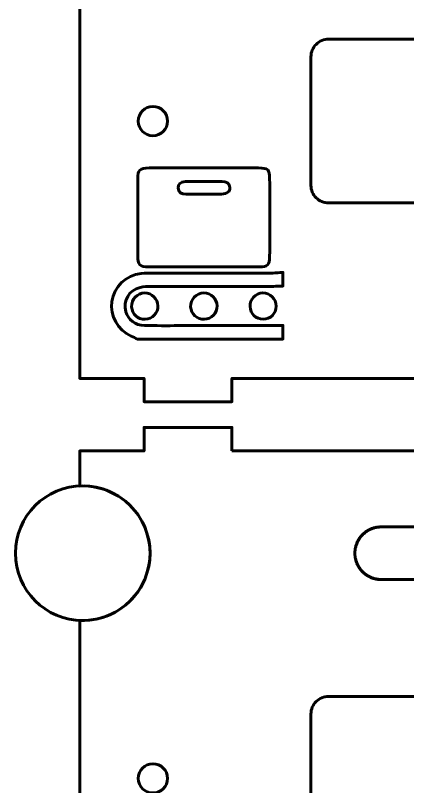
# Model space of a CAD drawing. Header units: millimetres. Extents: x -979 to -10, y -1484 to -29.
# Drawn here: x -144.1 to -77.1, y -662.5 to -530.6 of the extents above; entities that cross this region are included whole.
import ezdxf

# ---------------------------------------------------------------- set-up
doc = ezdxf.new("R2010")
doc.units = ezdxf.units.MM
doc.linetypes.add('K5LT_BASIC', pattern=[0])

# ---------------------------------------------------------------- blocks, each defined once
blk = doc.blocks.new('U94')
at = {"color": 150, "linetype": 'K5LT_BASIC', "lineweight": 60, "true_color": 0x0080ff}
for points in [[(-107.14, -492.66), (-47.14, -492.66), (-47.14, -488.66), (-32.14, -488.66), (-32.14, -492.66), (-21.14, -492.66), (-21.14, -498.67, 1.044466), (-21.14, -521.65), (-21.14, -592.66), (-32.14, -592.66), (-32.14, -596.66), (-47.14, -596.66), (-47.14, -592.66), (-107.14, -592.66), (-107.14, -596.66), (-122.14, -596.66), (-122.14, -592.66), (-133.14, -592.66), (-133.14, -521.65, 1.044466), (-133.14, -498.67), (-133.14, -492.66), (-122.14, -492.66), (-122.14, -488.66), (-107.14, -488.66)], [(-90.64, -534.66), (-51.64, -534.66, -0.414214), (-48.64, -537.66), (-48.64, -559.66, -0.414214), (-51.64, -562.66), (-90.64, -562.66, -0.414214), (-93.64, -559.66), (-93.64, -537.66, -0.414214)]]:
    blk.add_lwpolyline(points, format="xyb", close=True, dxfattribs=at)
blk.add_circle((-120.64, -548.66), 2.5, dxfattribs=at)
blk = doc.blocks.new('U102')
at = {"color": 150, "linetype": 'K5LT_BASIC', "lineweight": 60, "true_color": 0x0080ff}
for start, end in [(0, 180), (180, 0)]:
    blk.add_arc((-132.64, -622.55), 11.5, start, end, dxfattribs=at)
blk = doc.blocks.new('U104')
at = {"color": 150, "linetype": 'K5LT_BASIC', "lineweight": 60, "true_color": 0x0080ff}
for p, q in [((-81.64, -618.05), (-71.64, -618.05)), ((-71.64, -618.05), (-61.64, -618.05)), ((-61.64, -618.05), (-51.64, -618.05))]:
    blk.add_line(p, q, dxfattribs=at)
blk = doc.blocks.new('U105')
at = {"color": 150, "linetype": 'K5LT_BASIC', "lineweight": 60, "true_color": 0x0080ff}
for p, q in [((-81.64, -627.05), (-71.64, -627.05)), ((-71.64, -627.05), (-61.64, -627.05)), ((-61.64, -627.05), (-51.64, -627.05))]:
    blk.add_line(p, q, dxfattribs=at)
blk = doc.blocks.new('U106')
at = {"color": 150, "linetype": 'K5LT_BASIC', "lineweight": 60, "true_color": 0x0080ff}
for p, q in [((-83.44, -618.43), (-83.5, -618.45)), ((-83.42, -618.42), (-83.44, -618.43)), ((-83.4, -618.41), (-83.42, -618.42)), ((-83.39, -618.41), (-83.4, -618.41)), ((-83.28, -618.36), (-83.39, -618.41)), ((-83.17, -618.32), (-83.28, -618.36)), ((-83.11, -618.3), (-83.17, -618.32)), ((-83.08, -618.29), (-83.11, -618.3)), ((-83.07, -618.28), (-83.08, -618.29)), ((-83.06, -618.28), (-83.07, -618.28)), ((-82.94, -618.24), (-83.06, -618.28)), ((-82.83, -618.21), (-82.94, -618.24)), ((-82.77, -618.2), (-82.83, -618.21)), ((-82.74, -618.19), (-82.77, -618.2)), ((-82.73, -618.18), (-82.74, -618.19)), ((-82.72, -618.18), (-82.73, -618.18)), ((-82.62, -618.16), (-82.72, -618.18)), ((-82.5, -618.13), (-82.62, -618.16)), ((-82.44, -618.12), (-82.5, -618.13)), ((-82.41, -618.12), (-82.44, -618.12)), ((-82.4, -618.12), (-82.41, -618.12)), ((-82.39, -618.11), (-82.4, -618.12)), ((-82.27, -618.1), (-82.39, -618.11)), ((-82.14, -618.08), (-82.27, -618.1)), ((-82.08, -618.07), (-82.14, -618.08)), ((-82.05, -618.07), (-82.08, -618.07)), ((-82.03, -618.07), (-82.05, -618.07)), ((-82.02, -618.07), (-82.03, -618.07)), ((-81.64, -618.05), (-82.02, -618.07)), ((-85.12, -619.71), (-85.21, -619.82)), ((-85.03, -619.6), (-85.12, -619.71)), ((-84.99, -619.55), (-85.03, -619.6)), ((-84.97, -619.52), (-84.99, -619.55)), ((-84.95, -619.51), (-84.97, -619.52)), ((-84.85, -619.41), (-84.95, -619.51)), ((-84.95, -619.51), (-84.95, -619.51)), ((-84.76, -619.31), (-84.85, -619.41)), ((-84.71, -619.26), (-84.76, -619.31)), ((-84.69, -619.24), (-84.71, -619.26)), ((-84.67, -619.23), (-84.69, -619.24)), ((-84.56, -619.13), (-84.67, -619.22)), ((-84.67, -619.22), (-84.67, -619.23)), ((-84.46, -619.05), (-84.56, -619.13)), ((-84.41, -619.01), (-84.46, -619.05)), ((-84.38, -618.99), (-84.41, -619.01)), ((-84.37, -618.98), (-84.38, -618.99)), ((-84.36, -618.97), (-84.37, -618.98)), ((-84.26, -618.89), (-84.36, -618.97)), ((-84.15, -618.82), (-84.26, -618.89)), ((-84.1, -618.78), (-84.15, -618.82)), ((-84.07, -618.77), (-84.1, -618.78)), ((-84.06, -618.76), (-84.07, -618.77)), ((-84.05, -618.75), (-84.06, -618.76)), ((-83.94, -618.69), (-84.05, -618.75)), ((-83.83, -618.62), (-83.94, -618.69)), ((-83.77, -618.59), (-83.83, -618.62)), ((-83.75, -618.58), (-83.77, -618.59)), ((-83.73, -618.57), (-83.75, -618.58)), ((-83.72, -618.56), (-83.73, -618.57)), ((-83.61, -618.51), (-83.72, -618.56)), ((-83.5, -618.45), (-83.61, -618.51)), ((-85.87, -621.02), (-85.91, -621.15)), ((-85.84, -620.95), (-85.87, -621.02)), ((-85.83, -620.92), (-85.84, -620.95)), ((-85.82, -620.9), (-85.83, -620.92)), ((-85.76, -620.76), (-85.82, -620.89)), ((-85.82, -620.89), (-85.82, -620.9)), ((-85.71, -620.63), (-85.76, -620.76)), ((-85.68, -620.57), (-85.71, -620.63)), ((-85.66, -620.54), (-85.68, -620.57)), ((-85.65, -620.52), (-85.66, -620.54)), ((-85.58, -620.39), (-85.65, -620.51)), ((-85.65, -620.51), (-85.65, -620.52)), ((-85.51, -620.27), (-85.58, -620.39)), ((-85.48, -620.21), (-85.51, -620.27)), ((-85.46, -620.18), (-85.48, -620.21)), ((-85.45, -620.16), (-85.46, -620.18)), ((-85.44, -620.15), (-85.45, -620.16)), ((-85.37, -620.04), (-85.44, -620.15)), ((-85.29, -619.92), (-85.37, -620.04)), ((-85.25, -619.87), (-85.29, -619.92)), ((-85.23, -619.84), (-85.25, -619.87)), ((-85.22, -619.82), (-85.23, -619.84)), ((-85.21, -619.82), (-85.22, -619.82)), ((-86.13, -622.39), (-86.14, -622.54)), ((-86.12, -622.18), (-86.13, -622.25)), ((-86.13, -622.25), (-86.13, -622.39)), ((-86.11, -622.12), (-86.12, -622.13)), ((-86.12, -622.13), (-86.12, -622.14)), ((-86.12, -622.14), (-86.12, -622.18)), ((-86.1, -621.97), (-86.11, -622.12)), ((-86.08, -621.83), (-86.1, -621.97)), ((-86.07, -621.76), (-86.08, -621.83)), ((-86.06, -621.73), (-86.07, -621.76)), ((-86.05, -621.7), (-86.06, -621.71)), ((-86.06, -621.71), (-86.06, -621.73)), ((-86.02, -621.56), (-86.05, -621.7)), ((-85.99, -621.42), (-86.02, -621.56)), ((-85.97, -621.35), (-85.99, -621.42)), ((-85.96, -621.32), (-85.97, -621.35)), ((-85.91, -621.15), (-85.96, -621.29)), ((-85.96, -621.29), (-85.96, -621.3)), ((-85.96, -621.3), (-85.96, -621.32)), ((-86.14, -622.54), (-86.14, -622.55)), ((-86.14, -622.55), (-86.14, -622.57)), ((-86.14, -622.57), (-86.13, -622.6)), ((-86.13, -622.6), (-86.13, -622.67)), ((-86.13, -622.67), (-86.13, -622.81)), ((-86.13, -622.81), (-86.12, -622.96)), ((-86.12, -622.96), (-86.12, -622.97)), ((-86.12, -622.97), (-86.11, -622.99)), ((-86.11, -622.99), (-86.11, -623.02)), ((-86.11, -623.02), (-86.1, -623.09)), ((-86.1, -623.09), (-86.08, -623.23)), ((-86.08, -623.23), (-86.06, -623.38)), ((-86.06, -623.38), (-86.06, -623.38)), ((-86.06, -623.38), (-86.05, -623.4)), ((-86.05, -623.4), (-86.05, -623.44)), ((-86.05, -623.44), (-86.03, -623.51)), ((-86.03, -623.51), (-86, -623.64)), ((-86, -623.64), (-85.96, -623.78)), ((-85.96, -623.78), (-85.96, -623.79)), ((-85.96, -623.79), (-85.96, -623.81)), ((-85.96, -623.81), (-85.95, -623.84)), ((-85.95, -623.84), (-85.93, -623.91)), ((-85.93, -623.91), (-85.88, -624.04)), ((-85.88, -624.04), (-85.83, -624.18)), ((-85.83, -624.18), (-85.83, -624.19)), ((-85.83, -624.19), (-85.82, -624.2)), ((-85.82, -624.2), (-85.81, -624.23)), ((-85.81, -624.23), (-85.78, -624.3)), ((-85.78, -624.3), (-85.73, -624.42)), ((-85.73, -624.42), (-85.66, -624.55)), ((-85.66, -624.55), (-85.66, -624.56)), ((-85.66, -624.56), (-85.65, -624.58)), ((-85.65, -624.58), (-85.64, -624.61)), ((-85.64, -624.61), (-85.61, -624.67)), ((-85.61, -624.67), (-85.54, -624.79)), ((-85.54, -624.79), (-85.47, -624.91)), ((-85.47, -624.91), (-85.46, -624.92)), ((-85.46, -624.92), (-85.45, -624.93)), ((-85.45, -624.93), (-85.43, -624.96)), ((-85.43, -624.96), (-85.4, -625.02)), ((-85.4, -625.02), (-85.32, -625.13)), ((-85.32, -625.13), (-85.24, -625.25)), ((-85.24, -625.25), (-85.23, -625.25)), ((-85.23, -625.25), (-85.22, -625.27)), ((-85.22, -625.27), (-85.2, -625.29)), ((-85.2, -625.29), (-85.16, -625.35)), ((-85.16, -625.35), (-85.08, -625.45)), ((-85.08, -625.45), (-84.99, -625.55)), ((-84.99, -625.55), (-84.98, -625.56)), ((-84.98, -625.56), (-84.97, -625.57)), ((-84.97, -625.57), (-84.95, -625.6)), ((-84.95, -625.6), (-84.9, -625.65)), ((-84.9, -625.65), (-84.81, -625.74)), ((-84.81, -625.74), (-84.71, -625.84)), ((-84.71, -625.84), (-84.7, -625.84)), ((-84.7, -625.84), (-84.69, -625.85)), ((-84.69, -625.85), (-84.67, -625.87)), ((-84.67, -625.87), (-84.62, -625.92)), ((-84.62, -625.92), (-84.52, -626)), ((-84.52, -626), (-84.42, -626.09)), ((-84.42, -626.09), (-84.41, -626.09)), ((-84.41, -626.09), (-84.4, -626.1)), ((-84.4, -626.1), (-84.37, -626.12)), ((-84.37, -626.12), (-84.32, -626.16)), ((-84.32, -626.16), (-84.22, -626.24)), ((-84.22, -626.24), (-84.11, -626.31)), ((-84.11, -626.31), (-84.1, -626.32)), ((-84.1, -626.32), (-84.09, -626.32)), ((-84.09, -626.32), (-84.06, -626.34)), ((-84.06, -626.34), (-84.01, -626.37)), ((-84.01, -626.37), (-83.9, -626.44)), ((-83.9, -626.44), (-83.79, -626.5)), ((-83.79, -626.5), (-83.78, -626.51)), ((-83.78, -626.51), (-83.76, -626.51)), ((-83.76, -626.51), (-83.74, -626.53)), ((-83.74, -626.53), (-83.68, -626.56)), ((-83.68, -626.56), (-83.57, -626.61)), ((-83.57, -626.61), (-83.46, -626.67)), ((-83.46, -626.67), (-83.45, -626.67)), ((-83.45, -626.67), (-83.43, -626.68)), ((-83.43, -626.68), (-83.41, -626.69)), ((-83.41, -626.69), (-83.35, -626.71)), ((-83.35, -626.71), (-83.24, -626.75)), ((-83.24, -626.75), (-83.12, -626.8)), ((-83.12, -626.8), (-83.11, -626.8)), ((-83.11, -626.8), (-83.1, -626.81)), ((-83.1, -626.81), (-83.07, -626.82)), ((-83.07, -626.82), (-83.01, -626.83)), ((-83.01, -626.83), (-82.9, -626.87)), ((-82.9, -626.87), (-82.78, -626.9)), ((-82.78, -626.9), (-82.78, -626.9)), ((-82.78, -626.9), (-82.76, -626.91)), ((-82.76, -626.91), (-82.73, -626.91)), ((-82.73, -626.91), (-82.68, -626.93)), ((-82.68, -626.93), (-82.57, -626.95)), ((-82.57, -626.95), (-82.45, -626.98)), ((-82.45, -626.98), (-82.44, -626.98)), ((-82.44, -626.98), (-82.43, -626.98)), ((-82.43, -626.98), (-82.4, -626.99)), ((-82.4, -626.99), (-82.34, -626.99)), ((-82.34, -626.99), (-82.23, -627.01)), ((-82.23, -627.01), (-82.12, -627.02)), ((-82.12, -627.02), (-82.11, -627.02)), ((-82.11, -627.02), (-82.1, -627.03)), ((-82.1, -627.03), (-82.08, -627.03)), ((-82.08, -627.03), (-82.03, -627.03)), ((-82.03, -627.03), (-81.93, -627.04)), ((-81.93, -627.04), (-81.85, -627.05)), ((-81.85, -627.05), (-81.84, -627.05)), ((-81.84, -627.05), (-81.83, -627.05)), ((-81.83, -627.05), (-81.81, -627.05)), ((-81.81, -627.05), (-81.77, -627.05)), ((-81.77, -627.05), (-81.69, -627.05)), ((-81.69, -627.05), (-81.64, -627.05))]:
    blk.add_line(p, q, dxfattribs=at)
blk = doc.blocks.new('U101')
at = {"color": 150, "linetype": 'K5LT_BASIC', "lineweight": 60, "true_color": 0x0080ff}
for points in [[(-107.14, -605.05), (-47.14, -605.05), (-47.14, -601.05), (-32.14, -601.05), (-32.14, -605.05), (-21.14, -605.05), (-21.14, -611.06, 1.044466), (-21.14, -634.04), (-21.14, -705.05), (-32.14, -705.05), (-32.14, -709.05), (-47.14, -709.05), (-47.14, -705.05), (-107.14, -705.05), (-107.14, -709.05), (-122.14, -709.05), (-122.14, -705.05), (-133.14, -705.05), (-133.14, -634.04, 1.044466), (-133.14, -611.06), (-133.14, -605.05), (-122.14, -605.05), (-122.14, -601.05), (-107.14, -601.05)], [(-90.64, -647.05), (-51.64, -647.05, -0.414214), (-48.64, -650.05), (-48.64, -672.05, -0.414214), (-51.64, -675.05), (-90.64, -675.05, -0.414214), (-93.64, -672.05), (-93.64, -650.05, -0.414214)]]:
    blk.add_lwpolyline(points, format="xyb", close=True, dxfattribs=at)
blk.add_lwpolyline([(-71.64, -627.05), (-81.64, -627.05), (-82.02, -627.03), (-82.03, -627.03), (-82.05, -627.03), (-82.08, -627.03), (-82.14, -627.02), (-82.27, -627), (-82.39, -626.99), (-82.4, -626.99), (-82.41, -626.98), (-82.44, -626.98), (-82.5, -626.97), (-82.62, -626.94), (-82.72, -626.92), (-82.73, -626.92), (-82.74, -626.91), (-82.77, -626.91), (-82.83, -626.89), (-82.94, -626.86), (-83.06, -626.82), (-83.07, -626.82), (-83.08, -626.81), (-83.11, -626.8), (-83.17, -626.78), (-83.28, -626.74), (-83.39, -626.69), (-83.4, -626.69), (-83.42, -626.68), (-83.44, -626.67), (-83.5, -626.65), (-83.61, -626.59), (-83.72, -626.54), (-83.73, -626.53), (-83.75, -626.52), (-83.77, -626.51), (-83.83, -626.48), (-83.94, -626.42), (-84.05, -626.35), (-84.06, -626.34), (-84.07, -626.33), (-84.1, -626.32), (-84.15, -626.28), (-84.26, -626.21), (-84.36, -626.13), (-84.37, -626.12), (-84.38, -626.11), (-84.41, -626.09), (-84.46, -626.05), (-84.56, -625.97), (-84.67, -625.88), (-84.67, -625.87), (-84.69, -625.86), (-84.71, -625.84), (-84.76, -625.79), (-84.85, -625.69), (-84.95, -625.6), (-84.95, -625.59), (-84.97, -625.58), (-84.99, -625.55), (-85.03, -625.5), (-85.12, -625.39), (-85.21, -625.28), (-85.22, -625.28), (-85.23, -625.26), (-85.25, -625.24), (-85.29, -625.18), (-85.37, -625.07), (-85.44, -624.95), (-85.45, -624.94), (-85.46, -624.92), (-85.48, -624.89), (-85.51, -624.83), (-85.58, -624.71), (-85.65, -624.59), (-85.65, -624.58), (-85.66, -624.56), (-85.68, -624.53), (-85.71, -624.47), (-85.76, -624.34), (-85.82, -624.21), (-85.82, -624.2), (-85.83, -624.18), (-85.84, -624.15), (-85.87, -624.08), (-85.91, -623.95), (-85.96, -623.81), (-85.96, -623.8), (-85.96, -623.78), (-85.97, -623.75), (-85.99, -623.68), (-86.02, -623.54), (-86.05, -623.4), (-86.06, -623.39), (-86.06, -623.37), (-86.07, -623.34), (-86.08, -623.27), (-86.1, -623.13), (-86.11, -622.98), (-86.12, -622.97), (-86.12, -622.96), (-86.12, -622.92), (-86.13, -622.85), (-86.13, -622.71), (-86.14, -622.56), (-86.14, -622.55), (-86.14, -622.53), (-86.13, -622.5), (-86.13, -622.43), (-86.13, -622.29), (-86.12, -622.14), (-86.12, -622.13), (-86.11, -622.11), (-86.11, -622.08), (-86.1, -622.01), (-86.08, -621.87), (-86.06, -621.72), (-86.06, -621.72), (-86.05, -621.7), (-86.05, -621.66), (-86.03, -621.6), (-86, -621.46), (-85.96, -621.32), (-85.96, -621.31), (-85.96, -621.29), (-85.95, -621.26), (-85.93, -621.19), (-85.88, -621.06), (-85.83, -620.92), (-85.83, -620.92), (-85.82, -620.9), (-85.81, -620.87), (-85.78, -620.8), (-85.73, -620.68), (-85.66, -620.55), (-85.66, -620.54), (-85.65, -620.52), (-85.64, -620.49), (-85.61, -620.43), (-85.54, -620.31), (-85.47, -620.19), (-85.46, -620.18), (-85.45, -620.17), (-85.43, -620.14), (-85.4, -620.08), (-85.32, -619.97), (-85.24, -619.86), (-85.23, -619.85), (-85.22, -619.83), (-85.2, -619.81), (-85.16, -619.76), (-85.08, -619.65), (-84.99, -619.55), (-84.98, -619.54), (-84.97, -619.53), (-84.95, -619.5), (-84.9, -619.45), (-84.81, -619.36), (-84.71, -619.27), (-84.7, -619.26), (-84.69, -619.25), (-84.67, -619.23), (-84.62, -619.18), (-84.52, -619.1), (-84.42, -619.01), (-84.41, -619.01), (-84.4, -619), (-84.37, -618.98), (-84.32, -618.94), (-84.22, -618.86), (-84.11, -618.79), (-84.1, -618.79), (-84.09, -618.78), (-84.06, -618.76), (-84.01, -618.73), (-83.9, -618.66), (-83.79, -618.6), (-83.78, -618.59), (-83.76, -618.59), (-83.74, -618.57), (-83.68, -618.54), (-83.57, -618.49), (-83.46, -618.43), (-83.45, -618.43), (-83.43, -618.43), (-83.41, -618.41), (-83.35, -618.39), (-83.24, -618.35), (-83.12, -618.3), (-83.11, -618.3), (-83.1, -618.3), (-83.07, -618.29), (-83.01, -618.27), (-82.9, -618.23), (-82.78, -618.2), (-82.78, -618.2), (-82.76, -618.19), (-82.73, -618.19), (-82.68, -618.17), (-82.57, -618.15), (-82.45, -618.12), (-82.44, -618.12), (-82.43, -618.12), (-82.4, -618.12), (-82.34, -618.11), (-82.23, -618.09), (-82.12, -618.08), (-82.11, -618.08), (-82.1, -618.07), (-82.08, -618.07), (-82.03, -618.07), (-81.93, -618.06), (-81.85, -618.06), (-81.84, -618.06), (-81.83, -618.05), (-81.81, -618.05), (-81.77, -618.05), (-81.69, -618.05), (-81.64, -618.05), (-71.64, -618.05)], dxfattribs=at)
blk.add_circle((-120.64, -661.05), 2.5, dxfattribs=at)
for name in ['U102', 'U106', 'U104', 'U105']:
    blk.add_blockref(name, (0, 0))
blk = doc.blocks.new('U116')
at = {"color": 150, "linetype": 'K5LT_BASIC', "lineweight": 60, "true_color": 0x0080ff}
for points, knots in [([(-111.96, -556.68), (-108.84, -556.68), (-105.72, -556.68), (-102.61, -556.68), (-100.96, -556.69), (-100.7, -556.92), (-100.7, -558.51), (-100.68, -562.94), (-100.68, -567.37), (-100.7, -571.8), (-100.7, -573.29), (-101.01, -573.6), (-102.5, -573.6), (-108.79, -573.61), (-115.07, -573.61), (-121.35, -573.6), (-122.87, -573.6), (-123.22, -573.24), (-123.22, -571.68), (-123.24, -567.3), (-123.24, -562.92), (-123.22, -558.54), (-123.22, -556.98), (-122.9, -556.69), (-121.31, -556.68), (-118.19, -556.68), (-115.07, -556.68), (-111.96, -556.68)], [0, 0, 0, 0, 0.111111, 0.111111, 0.111111, 0.222222, 0.222222, 0.222222, 0.333333, 0.333333, 0.333333, 0.444444, 0.444444, 0.444444, 0.555556, 0.555556, 0.555556, 0.666667, 0.666667, 0.666667, 0.777778, 0.777778, 0.777778, 0.888889, 0.888889, 0.888889, 1, 1, 1, 1]), ([(-111.97, -561.14), (-111.97, -561.14), (-111.97, -561.15), (-111.97, -561.15), (-110.95, -561.15), (-109.93, -561.17), (-108.91, -561.14), (-107.95, -561.11), (-107.46, -560.71), (-107.51, -560.04), (-107.57, -559.23), (-108.12, -559), (-108.83, -559), (-110.92, -559), (-113.01, -558.98), (-115.1, -559.01), (-115.95, -559.02), (-116.39, -559.45), (-116.34, -560.1), (-116.29, -560.91), (-115.74, -561.14), (-115.03, -561.14), (-114.01, -561.14), (-112.99, -561.14), (-111.97, -561.14)], [0, 0, 0, 0, 0.125, 0.125, 0.125, 0.25, 0.25, 0.25, 0.375, 0.375, 0.375, 0.5, 0.5, 0.5, 0.625, 0.625, 0.625, 0.75, 0.75, 0.75, 0.875, 0.875, 0.875, 1, 1, 1, 1]), ([(-123.29, -585.93), (-123.64, -585.77), (-123.99, -585.61), (-124.34, -585.45), (-126.67, -584.38), (-128, -581.98), (-127.65, -579.51), (-127.28, -576.98), (-125.26, -575.02), (-122.66, -574.73), (-121.98, -574.66), (-121.3, -574.65), (-120.62, -574.65), (-113.81, -574.65), (-106.99, -574.65), (-100.18, -574.65), (-99.6, -574.64), (-99.02, -574.57), (-98.44, -574.53), (-98.44, -575.31), (-98.44, -576.09), (-98.44, -576.87), (-98.98, -576.89), (-99.51, -576.92), (-100.05, -576.92), (-107.01, -576.93), (-113.97, -576.92), (-120.94, -576.93), (-121.56, -576.93), (-122.21, -576.95), (-122.82, -577.09), (-124.72, -577.54), (-125.78, -579.38), (-125.26, -581.25), (-124.89, -582.61), (-123.67, -583.57), (-122.11, -583.61), (-120.16, -583.66), (-118.21, -583.64), (-116.26, -583.64), (-110.32, -583.63), (-104.38, -583.61), (-98.44, -583.59), (-98.44, -584.37), (-98.44, -585.15), (-98.44, -585.93), (-106.72, -585.93), (-115.01, -585.93), (-123.29, -585.93)], [0, 0, 0, 0, 0.0625, 0.0625, 0.0625, 0.125, 0.125, 0.125, 0.1875, 0.1875, 0.1875, 0.25, 0.25, 0.25, 0.3125, 0.3125, 0.3125, 0.375, 0.375, 0.375, 0.4375, 0.4375, 0.4375, 0.5, 0.5, 0.5, 0.5625, 0.5625, 0.5625, 0.625, 0.625, 0.625, 0.6875, 0.6875, 0.6875, 0.75, 0.75, 0.75, 0.8125, 0.8125, 0.8125, 0.875, 0.875, 0.875, 0.9375, 0.9375, 0.9375, 1, 1, 1, 1]), ([(-119.79, -580.26), (-119.76, -581.46), (-120.75, -582.5), (-121.97, -582.54), (-123.24, -582.58), (-124.22, -581.68), (-124.28, -580.42), (-124.34, -579.13), (-123.33, -578.05), (-122.06, -578.04), (-120.85, -578.04), (-119.82, -579.05), (-119.79, -580.26)], [0, 0, 0, 0, 0.25, 0.25, 0.25, 0.5, 0.5, 0.5, 0.75, 0.75, 0.75, 1, 1, 1, 1]), ([(-109.68, -580.26), (-109.65, -581.49), (-110.61, -582.49), (-111.86, -582.54), (-113.09, -582.58), (-114.13, -581.63), (-114.2, -580.42), (-114.27, -579.17), (-113.21, -578.05), (-111.95, -578.05), (-110.74, -578.04), (-109.71, -579.05), (-109.68, -580.26)], [0, 0, 0, 0, 0.25, 0.25, 0.25, 0.5, 0.5, 0.5, 0.75, 0.75, 0.75, 1, 1, 1, 1]), ([(-101.8, -582.54), (-103.06, -582.55), (-104.02, -581.61), (-104.04, -580.35), (-104.07, -579.11), (-103.12, -578.1), (-101.9, -578.05), (-100.63, -577.99), (-99.57, -579.04), (-99.58, -580.33), (-99.59, -581.57), (-100.55, -582.53), (-101.8, -582.54)], [0, 0, 0, 0, 0.25, 0.25, 0.25, 0.5, 0.5, 0.5, 0.75, 0.75, 0.75, 1, 1, 1, 1])]:
    blk.add_open_spline(points, degree=3, knots=knots, dxfattribs=at)

msp = doc.modelspace()

# ---------------------------------------------------------------- block references
for name in ['U94', 'U116', 'U101']:
    msp.add_blockref(name, (0, 0))

doc.saveas('drawing.dxf')
